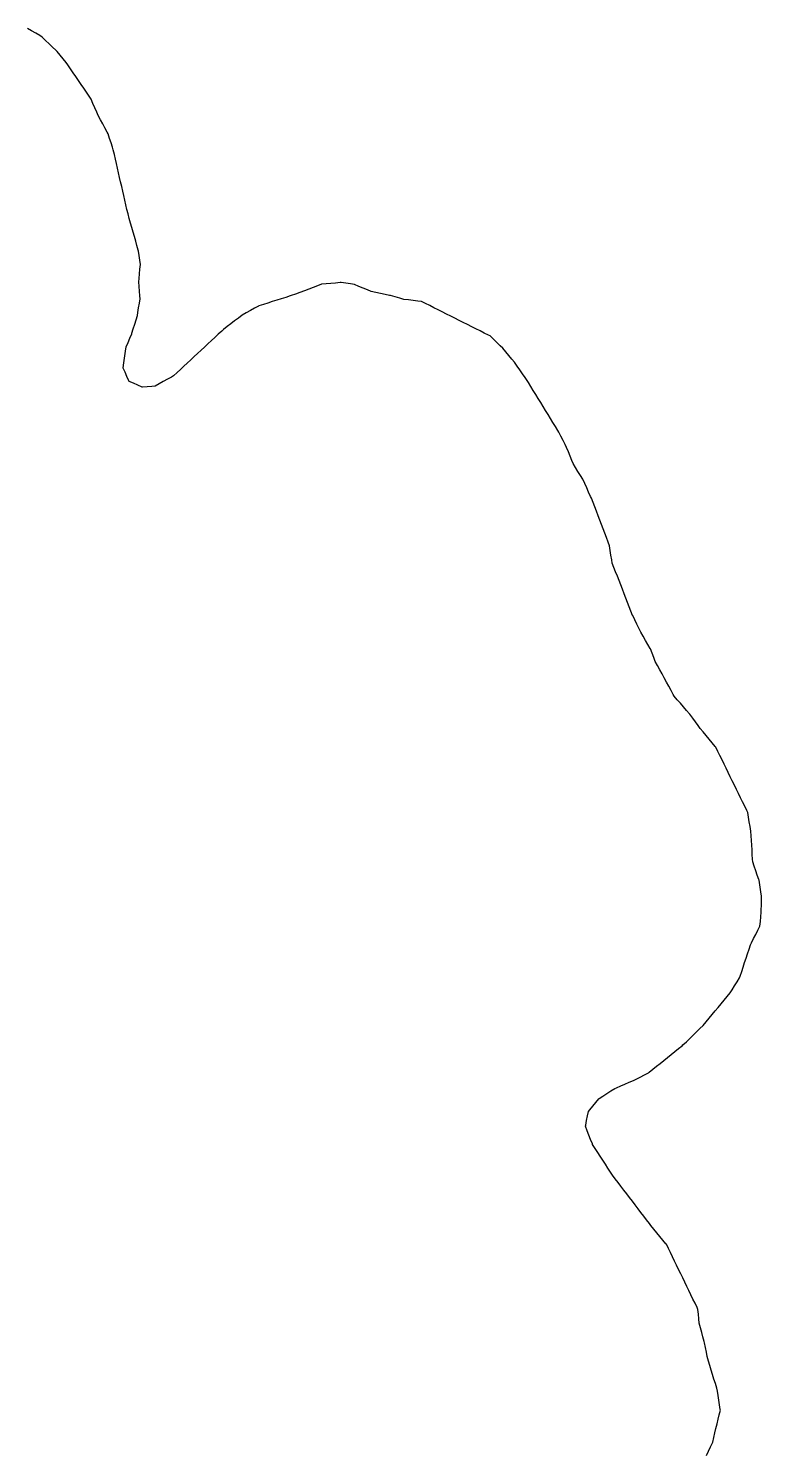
# Model space of a CAD drawing. Header units: millimetres. Extents: x 0 to 3094, y 578 to 2491.
# Drawn here: x 2498.5 to 2654.7, y 1633.6 to 1937.3 of the extents above; entities that cross this region are included whole.
import ezdxf

# ---------------------------------------------------------------- set-up
doc = ezdxf.new("R2010")
doc.units = ezdxf.units.MM
doc.layers.add('ALL_ISLANDS', color=7, linetype='Continuous')
doc.layers.add('OUTLINE_ISLAND_01', color=7, linetype='Continuous')

msp = doc.modelspace()

# ---------------------------------------------------------------- linework, layer by layer
at = {"layer": 'ALL_ISLANDS'}
msp.add_lwpolyline([(2642.9895, 1633.2182), (2643.4243, 1634.1187), (2643.859, 1635.0193), (2644.2938, 1635.9198), (2644.3291, 1636.0668), (2644.563, 1637.0391), (2644.7969, 1638.0113), (2645.0307, 1638.9836), (2645.2646, 1639.9559), (2645.4985, 1640.9281), (2645.7324, 1641.9004), (2645.9662, 1642.8727), (2645.9507, 1642.9805), (2645.8085, 1643.9703), (2645.6662, 1644.9602), (2645.524, 1645.95), (2645.3817, 1646.9398), (2645.1879, 1647.5812), (2644.8986, 1648.5385), (2644.6093, 1649.4957), (2644.32, 1650.4529), (2644.0307, 1651.4102), (2643.7414, 1652.3674), (2643.4521, 1653.3247), (2643.1628, 1654.2819), (2642.9822, 1655.2239), (2642.794, 1656.206), (2642.6058, 1657.1882), (2642.5201, 1657.5045), (2642.2586, 1658.4698), (2641.9971, 1659.435), (2641.7356, 1660.4002), (2641.4741, 1661.3654), (2641.3798, 1662.3501), (2641.2846, 1663.3456), (2641.1893, 1664.341), (2640.9994, 1664.733), (2640.5634, 1665.6329), (2640.1274, 1666.5328), (2639.6913, 1667.4327), (2639.2553, 1668.3327), (2638.8193, 1669.2326), (2638.3832, 1670.1325), (2637.9472, 1671.0325), (2637.5112, 1671.9324), (2637.0751, 1672.8323), (2636.6391, 1673.7323), (2636.2031, 1674.6322), (2635.767, 1675.5321), (2635.331, 1676.432), (2634.895, 1677.332), (2634.4589, 1678.2319), (2634.3742, 1678.3342), (2633.7361, 1679.1042), (2633.0981, 1679.8742), (2632.46, 1680.6442), (2631.822, 1681.4141), (2631.1839, 1682.1841), (2630.8571, 1682.6118), (2630.25, 1683.4064), (2629.6428, 1684.201), (2629.0357, 1684.9956), (2628.4286, 1685.7902), (2627.8214, 1686.5848), (2627.2143, 1687.3794), (2626.6072, 1688.174), (2626, 1688.9686), (2625.3929, 1689.7632), (2624.7858, 1690.5578), (2624.1786, 1691.3524), (2623.5715, 1692.147), (2622.9644, 1692.9416), (2622.5447, 1693.5914), (2622.0022, 1694.4314), (2621.4596, 1695.2714), (2620.9171, 1696.1115), (2620.3745, 1696.9515), (2619.832, 1697.7915), (2619.2894, 1698.6315), (2618.7469, 1699.4715), (2618.6879, 1699.6213), (2618.3215, 1700.5517), (2617.9551, 1701.4822), (2617.5887, 1702.4126), (2617.2222, 1703.3431), (2617.2709, 1703.5897), (2617.4644, 1704.5708), (2617.6579, 1705.5519), (2617.8514, 1706.533), (2618.1439, 1706.8877), (2618.7801, 1707.6592), (2619.4163, 1708.4307), (2620.0526, 1709.2022), (2620.1125, 1709.2411), (2620.9513, 1709.7856), (2621.7901, 1710.33), (2622.6289, 1710.8745), (2623.4677, 1711.4189), (2623.8013, 1711.5599), (2624.7224, 1711.9492), (2625.6435, 1712.3386), (2626.5646, 1712.7279), (2627.4857, 1713.1172), (2628.0079, 1713.3856), (2628.8974, 1713.8427), (2629.7868, 1714.2998), (2630.6762, 1714.7569), (2630.827, 1714.8782), (2631.6064, 1715.5048), (2632.3858, 1716.1313), (2633.1652, 1716.7578), (2633.9446, 1717.3844), (2634.724, 1718.0109), (2635.5034, 1718.6375), (2636.2828, 1719.264), (2637.0622, 1719.8905), (2637.8415, 1720.5171), (2638.0007, 1720.6719), (2638.7172, 1721.3695), (2639.4338, 1722.067), (2640.1504, 1722.7645), (2640.867, 1723.462), (2641.5835, 1724.1595), (2642.3001, 1724.857), (2642.9306, 1725.6133), (2643.5709, 1726.3815), (2644.2112, 1727.1496), (2644.8515, 1727.9177), (2645.4919, 1728.6858), (2646.1322, 1729.4539), (2646.7725, 1730.222), (2647.4128, 1730.9901), (2648.0531, 1731.7582), (2648.4716, 1732.4238), (2649.0038, 1733.2704), (2649.536, 1734.117), (2650.0683, 1734.9636), (2650.2018, 1735.3681), (2650.5152, 1736.3177), (2650.8287, 1737.2673), (2651.1421, 1738.2169), (2651.4556, 1739.1665), (2651.769, 1740.1161), (2652.0825, 1741.0657), (2652.3959, 1742.0153), (2652.6128, 1742.449), (2653.0602, 1743.3433), (2653.5075, 1744.2377), (2653.9549, 1745.1321), (2654.4022, 1746.0264), (2654.4971, 1747.0159), (2654.5925, 1748.0113), (2654.688, 1749.0067), (2654.6937, 1749.4519), (2654.7067, 1750.4518), (2654.7197, 1751.4517), (2654.7327, 1752.4516), (2654.6752, 1752.8123), (2654.5177, 1753.7998), (2654.3602, 1754.7873), (2654.2027, 1755.7748), (2654.1545, 1755.9173), (2653.8339, 1756.8646), (2653.5134, 1757.8118), (2653.1929, 1758.7591), (2652.8724, 1759.7063), (2652.8375, 1760.2461), (2652.7732, 1761.244), (2652.7088, 1762.242), (2652.6444, 1763.2399), (2652.58, 1764.2378), (2652.5157, 1765.2357), (2652.4513, 1766.2337), (2652.4455, 1766.2691), (2652.2842, 1767.256), (2652.1229, 1768.2429), (2651.9616, 1769.2298), (2651.8003, 1770.2168), (2651.5866, 1770.6543), (2651.1478, 1771.5529), (2650.709, 1772.4514), (2650.2702, 1773.35), (2649.8314, 1774.2486), (2649.3925, 1775.1472), (2648.9537, 1776.0457), (2648.5149, 1776.9443), (2648.0761, 1777.8429), (2647.6373, 1778.7415), (2647.1985, 1779.6401), (2646.7597, 1780.5386), (2646.3208, 1781.4372), (2645.882, 1782.3358), (2645.4432, 1783.2344), (2645.0044, 1784.1329), (2644.8623, 1784.3029), (2644.221, 1785.0702), (2643.5797, 1785.8374), (2642.9383, 1786.6047), (2642.297, 1787.372), (2641.6557, 1788.1392), (2641.2388, 1788.717), (2640.6538, 1789.528), (2640.0687, 1790.339), (2639.4837, 1791.15), (2639.4237, 1791.2188), (2638.766, 1791.9721), (2638.1083, 1792.7253), (2637.4506, 1793.4786), (2636.7929, 1794.2319), (2636.1352, 1794.9852), (2635.9297, 1795.3632), (2635.4519, 1796.2416), (2634.9742, 1797.1201), (2634.4964, 1797.9986), (2634.0187, 1798.8771), (2633.5409, 1799.7556), (2633.0631, 1800.6341), (2632.5854, 1801.5126), (2632.1076, 1802.3911), (2631.7806, 1803.2415), (2631.4218, 1804.1749), (2631.0629, 1805.1082), (2631.0389, 1805.1503), (2630.5424, 1806.0184), (2630.046, 1806.8865), (2629.5496, 1807.7546), (2629.0532, 1808.6227), (2628.5568, 1809.4907), (2628.1426, 1810.359), (2627.712, 1811.2615), (2627.2814, 1812.1641), (2627.2752, 1812.18), (2626.9132, 1813.1122), (2626.5511, 1814.0443), (2626.1891, 1814.9765), (2625.827, 1815.9087), (2625.465, 1816.8408), (2625.1029, 1817.773), (2624.7409, 1818.7051), (2624.3788, 1819.6373), (2624.0168, 1820.5694), (2623.6547, 1821.5016), (2623.2927, 1822.4338), (2622.9306, 1823.3659), (2622.8178, 1824.0703), (2622.6597, 1825.0577), (2622.5016, 1826.0451), (2622.3435, 1827.0326), (2622.0355, 1827.8467), (2621.6816, 1828.782), (2621.3278, 1829.7173), (2620.9739, 1830.6526), (2620.6201, 1831.5879), (2620.2662, 1832.5232), (2619.9124, 1833.4585), (2619.5585, 1834.3938), (2619.2047, 1835.3291), (2618.8508, 1836.2644), (2618.497, 1837.1997), (2618.3206, 1837.5806), (2617.9003, 1838.488), (2617.4801, 1839.3954), (2617.0598, 1840.3028), (2616.6396, 1841.2102), (2616.1493, 1842.0055), (2615.6246, 1842.8568), (2615.0998, 1843.708), (2614.5751, 1844.5593), (2614.3099, 1845.2292), (2613.9419, 1846.159), (2613.5738, 1847.0888), (2613.2058, 1848.0186), (2612.8993, 1848.6155), (2612.4424, 1849.505), (2611.9856, 1850.3946), (2611.5287, 1851.2841), (2611.3395, 1851.5925), (2610.8164, 1852.4448), (2610.2934, 1853.2971), (2609.7703, 1854.1494), (2609.2473, 1855.0017), (2608.7242, 1855.8541), (2608.2012, 1856.7064), (2607.6782, 1857.5587), (2607.1551, 1858.411), (2606.6321, 1859.2633), (2606.109, 1860.1156), (2605.586, 1860.9679), (2605.0629, 1861.8202), (2604.9048, 1862.0512), (2604.34, 1862.8764), (2603.7753, 1863.7016), (2603.2105, 1864.5269), (2602.6457, 1865.3521), (2602.0809, 1866.1773), (2601.5358, 1866.8359), (2600.8982, 1867.6062), (2600.2606, 1868.3766), (2599.623, 1869.147), (2599.0632, 1869.6824), (2598.3405, 1870.3736), (2597.6178, 1871.0648), (2596.8952, 1871.756), (2596.5446, 1871.9321), (2595.6509, 1872.3808), (2594.7573, 1872.8296), (2593.8636, 1873.2783), (2592.97, 1873.7271), (2592.0763, 1874.1759), (2591.1827, 1874.6246), (2590.289, 1875.0734), (2589.3954, 1875.5222), (2588.5017, 1875.9709), (2587.6081, 1876.4197), (2586.7144, 1876.8685), (2585.8208, 1877.3172), (2584.9271, 1877.766), (2584.0335, 1878.2148), (2583.1398, 1878.6635), (2582.2462, 1879.1123), (2581.5153, 1879.2005), (2580.5225, 1879.3204), (2579.5297, 1879.4403), (2578.5369, 1879.5602), (2577.6267, 1879.818), (2576.6646, 1880.0905), (2575.7024, 1880.3631), (2575.4828, 1880.4085), (2574.5035, 1880.6109), (2573.5242, 1880.8132), (2572.5449, 1881.0156), (2571.5656, 1881.218), (2570.7727, 1881.5513), (2569.8508, 1881.9387), (2568.9289, 1882.3262), (2568.007, 1882.7136), (2567.1316, 1882.8457), (2566.1428, 1882.9949), (2565.154, 1883.1441), (2564.9438, 1883.1253), (2563.9478, 1883.036), (2562.9518, 1882.9467), (2561.9558, 1882.8575), (2560.9598, 1882.7682), (2560.1303, 1882.456), (2559.1944, 1882.1037), (2558.2585, 1881.7515), (2557.3226, 1881.3993), (2556.3866, 1881.047), (2555.4507, 1880.6948), (2554.5148, 1880.3426), (2554.2978, 1880.274), (2553.3442, 1879.9729), (2552.3906, 1879.6719), (2551.437, 1879.3708), (2550.4834, 1879.0697), (2549.5298, 1878.7686), (2548.5762, 1878.4676), (2547.6225, 1878.1665), (2547.56, 1878.1316), (2546.6869, 1877.6442), (2545.8137, 1877.1568), (2544.9405, 1876.6694), (2544.0673, 1876.182), (2544.053, 1876.1711), (2543.257, 1875.5659), (2542.4609, 1874.9606), (2541.6649, 1874.3553), (2540.8689, 1873.75), (2540.0729, 1873.1448), (2539.6998, 1872.7977), (2538.9676, 1872.1166), (2538.2355, 1871.4355), (2537.5033, 1870.7544), (2536.7711, 1870.0733), (2536.0389, 1869.3922), (2535.3067, 1868.7111), (2534.5745, 1868.03), (2533.8424, 1867.3489), (2533.1102, 1866.6678), (2532.378, 1865.9866), (2531.6458, 1865.3055), (2530.9136, 1864.6244), (2530.1814, 1863.9433), (2529.4493, 1863.2622), (2528.9915, 1863.0079), (2528.1174, 1862.5222), (2527.2432, 1862.0366), (2526.3691, 1861.5509), (2525.4949, 1861.0652), (2524.7922, 1861.0048), (2523.7959, 1860.9192), (2522.7996, 1860.8335), (2522.7311, 1860.8639), (2521.817, 1861.2692), (2520.9028, 1861.6746), (2519.9886, 1862.0799), (2519.9359, 1862.1952), (2519.5194, 1863.1043), (2519.1029, 1864.0135), (2518.6865, 1864.9226), (2518.7734, 1865.513), (2518.9189, 1866.5023), (2519.0645, 1867.4917), (2519.2101, 1868.481), (2519.3557, 1869.4704), (2519.7413, 1870.3731), (2520.1341, 1871.2928), (2520.5269, 1872.2124), (2520.5645, 1872.3329), (2520.8623, 1873.2876), (2521.1601, 1874.2422), (2521.4579, 1875.1968), (2521.7557, 1876.1515), (2521.8487, 1876.7336), (2522.0064, 1877.7211), (2522.1642, 1878.7086), (2522.3219, 1879.6961), (2522.2781, 1880.3153), (2522.2076, 1881.3129), (2522.137, 1882.3104), (2522.0664, 1883.3079), (2522.1248, 1884.0147), (2522.2071, 1885.0113), (2522.2895, 1886.0079), (2522.3718, 1887.0045), (2522.2539, 1887.8755), (2522.1197, 1888.8665), (2521.9856, 1889.8574), (2521.9302, 1890.047), (2521.65, 1891.007), (2521.3698, 1891.9669), (2521.0896, 1892.9269), (2520.8095, 1893.8868), (2520.5293, 1894.8468), (2520.2491, 1895.8067), (2519.9689, 1896.7667), (2519.9644, 1896.7863), (2519.7399, 1897.7608), (2519.5155, 1898.7353), (2519.2911, 1899.7098), (2519.0666, 1900.6843), (2518.8422, 1901.6588), (2518.6178, 1902.6333), (2518.3934, 1903.6078), (2518.1689, 1904.5823), (2517.9445, 1905.5568), (2517.7201, 1906.5312), (2517.4956, 1907.5057), (2517.2712, 1908.4802), (2517.0468, 1909.4547), (2516.8224, 1910.4292), (2516.5979, 1911.4037), (2516.421, 1911.9522), (2516.1141, 1912.9039), (2515.8071, 1913.8557), (2515.5002, 1914.8074), (2515.2933, 1915.1915), (2514.8192, 1916.0719), (2514.345, 1916.9523), (2513.8708, 1917.8327), (2513.3966, 1918.7132), (2513.0705, 1919.4659), (2512.6729, 1920.3835), (2512.2753, 1921.3011), (2511.8777, 1922.2186), (2511.4275, 1922.8847), (2510.8675, 1923.7132), (2510.3075, 1924.5417), (2509.7475, 1925.3702), (2509.1875, 1926.1987), (2508.6275, 1927.0272), (2508.0676, 1927.8557), (2507.5076, 1928.6842), (2506.9476, 1929.5127), (2506.525, 1930.0279), (2505.8909, 1930.8011), (2505.2567, 1931.5743), (2504.6226, 1932.3476), (2504.3373, 1932.6258), (2503.6214, 1933.324), (2502.9055, 1934.0222), (2502.1896, 1934.7203), (2501.4736, 1935.4185), (2500.9203, 1935.7454), (2500.0593, 1936.254), (2499.1983, 1936.7626), (2498.3373, 1937.2711)], dxfattribs=at)
at = {"layer": 'OUTLINE_ISLAND_01'}
msp.add_lwpolyline([(2642.9895, 1633.2182), (2643.4243, 1634.1187), (2643.859, 1635.0193), (2644.2938, 1635.9198), (2644.3291, 1636.0668), (2644.563, 1637.0391), (2644.7969, 1638.0113), (2645.0307, 1638.9836), (2645.2646, 1639.9559), (2645.4985, 1640.9281), (2645.7324, 1641.9004), (2645.9662, 1642.8727), (2645.9507, 1642.9805), (2645.8085, 1643.9703), (2645.6662, 1644.9602), (2645.524, 1645.95), (2645.3817, 1646.9398), (2645.1879, 1647.5812), (2644.8986, 1648.5385), (2644.6093, 1649.4957), (2644.32, 1650.4529), (2644.0307, 1651.4102), (2643.7414, 1652.3674), (2643.4521, 1653.3247), (2643.1628, 1654.2819), (2642.9822, 1655.2239), (2642.794, 1656.206), (2642.6058, 1657.1882), (2642.5201, 1657.5045), (2642.2586, 1658.4698), (2641.9971, 1659.435), (2641.7356, 1660.4002), (2641.4741, 1661.3654), (2641.3798, 1662.3501), (2641.2846, 1663.3456), (2641.1893, 1664.341), (2640.9994, 1664.733), (2640.5634, 1665.6329), (2640.1274, 1666.5328), (2639.6913, 1667.4327), (2639.2553, 1668.3327), (2638.8193, 1669.2326), (2638.3832, 1670.1325), (2637.9472, 1671.0325), (2637.5112, 1671.9324), (2637.0751, 1672.8323), (2636.6391, 1673.7323), (2636.2031, 1674.6322), (2635.767, 1675.5321), (2635.331, 1676.432), (2634.895, 1677.332), (2634.4589, 1678.2319), (2634.3742, 1678.3342), (2633.7361, 1679.1042), (2633.0981, 1679.8742), (2632.46, 1680.6442), (2631.822, 1681.4141), (2631.1839, 1682.1841), (2630.8571, 1682.6118), (2630.25, 1683.4064), (2629.6428, 1684.201), (2629.0357, 1684.9956), (2628.4286, 1685.7902), (2627.8214, 1686.5848), (2627.2143, 1687.3794), (2626.6072, 1688.174), (2626, 1688.9686), (2625.3929, 1689.7632), (2624.7858, 1690.5578), (2624.1786, 1691.3524), (2623.5715, 1692.147), (2622.9644, 1692.9416), (2622.5447, 1693.5914), (2622.0022, 1694.4314), (2621.4596, 1695.2714), (2620.9171, 1696.1115), (2620.3745, 1696.9515), (2619.832, 1697.7915), (2619.2894, 1698.6315), (2618.7469, 1699.4715), (2618.6879, 1699.6213), (2618.3215, 1700.5517), (2617.9551, 1701.4822), (2617.5887, 1702.4126), (2617.2222, 1703.3431), (2617.2709, 1703.5897), (2617.4644, 1704.5708), (2617.6579, 1705.5519), (2617.8514, 1706.533), (2618.1439, 1706.8877), (2618.7801, 1707.6592), (2619.4163, 1708.4307), (2620.0526, 1709.2022), (2620.1125, 1709.2411), (2620.9513, 1709.7856), (2621.7901, 1710.33), (2622.6289, 1710.8745), (2623.4677, 1711.4189), (2623.8013, 1711.5599), (2624.7224, 1711.9492), (2625.6435, 1712.3386), (2626.5646, 1712.7279), (2627.4857, 1713.1172), (2628.0079, 1713.3856), (2628.8974, 1713.8427), (2629.7868, 1714.2998), (2630.6762, 1714.7569), (2630.827, 1714.8782), (2631.6064, 1715.5048), (2632.3858, 1716.1313), (2633.1652, 1716.7578), (2633.9446, 1717.3844), (2634.724, 1718.0109), (2635.5034, 1718.6375), (2636.2828, 1719.264), (2637.0622, 1719.8905), (2637.8415, 1720.5171), (2638.0007, 1720.6719), (2638.7172, 1721.3695), (2639.4338, 1722.067), (2640.1504, 1722.7645), (2640.867, 1723.462), (2641.5835, 1724.1595), (2642.3001, 1724.857), (2642.9306, 1725.6133), (2643.5709, 1726.3815), (2644.2112, 1727.1496), (2644.8515, 1727.9177), (2645.4919, 1728.6858), (2646.1322, 1729.4539), (2646.7725, 1730.222), (2647.4128, 1730.9901), (2648.0531, 1731.7582), (2648.4716, 1732.4238), (2649.0038, 1733.2704), (2649.536, 1734.117), (2650.0683, 1734.9636), (2650.2018, 1735.3681), (2650.5152, 1736.3177), (2650.8287, 1737.2673), (2651.1421, 1738.2169), (2651.4556, 1739.1665), (2651.769, 1740.1161), (2652.0825, 1741.0657), (2652.3959, 1742.0153), (2652.6128, 1742.449), (2653.0602, 1743.3433), (2653.5075, 1744.2377), (2653.9549, 1745.1321), (2654.4022, 1746.0264), (2654.4971, 1747.0159), (2654.5925, 1748.0113), (2654.688, 1749.0067), (2654.6937, 1749.4519), (2654.7067, 1750.4518), (2654.7197, 1751.4517), (2654.7327, 1752.4516), (2654.6752, 1752.8123), (2654.5177, 1753.7998), (2654.3602, 1754.7873), (2654.2027, 1755.7748), (2654.1545, 1755.9173), (2653.8339, 1756.8646), (2653.5134, 1757.8118), (2653.1929, 1758.7591), (2652.8724, 1759.7063), (2652.8375, 1760.2461), (2652.7732, 1761.244), (2652.7088, 1762.242), (2652.6444, 1763.2399), (2652.58, 1764.2378), (2652.5157, 1765.2357), (2652.4513, 1766.2337), (2652.4455, 1766.2691), (2652.2842, 1767.256), (2652.1229, 1768.2429), (2651.9616, 1769.2298), (2651.8003, 1770.2168), (2651.5866, 1770.6543), (2651.1478, 1771.5529), (2650.709, 1772.4514), (2650.2702, 1773.35), (2649.8314, 1774.2486), (2649.3925, 1775.1472), (2648.9537, 1776.0457), (2648.5149, 1776.9443), (2648.0761, 1777.8429), (2647.6373, 1778.7415), (2647.1985, 1779.6401), (2646.7597, 1780.5386), (2646.3208, 1781.4372), (2645.882, 1782.3358), (2645.4432, 1783.2344), (2645.0044, 1784.1329), (2644.8623, 1784.3029), (2644.221, 1785.0702), (2643.5797, 1785.8374), (2642.9383, 1786.6047), (2642.297, 1787.372), (2641.6557, 1788.1392), (2641.2388, 1788.717), (2640.6538, 1789.528), (2640.0687, 1790.339), (2639.4837, 1791.15), (2639.4237, 1791.2188), (2638.766, 1791.9721), (2638.1083, 1792.7253), (2637.4506, 1793.4786), (2636.7929, 1794.2319), (2636.1352, 1794.9852), (2635.9297, 1795.3632), (2635.4519, 1796.2416), (2634.9742, 1797.1201), (2634.4964, 1797.9986), (2634.0187, 1798.8771), (2633.5409, 1799.7556), (2633.0631, 1800.6341), (2632.5854, 1801.5126), (2632.1076, 1802.3911), (2631.7806, 1803.2415), (2631.4218, 1804.1749), (2631.0629, 1805.1082), (2631.0389, 1805.1503), (2630.5424, 1806.0184), (2630.046, 1806.8865), (2629.5496, 1807.7546), (2629.0532, 1808.6227), (2628.5568, 1809.4907), (2628.1426, 1810.359), (2627.712, 1811.2615), (2627.2814, 1812.1641), (2627.2752, 1812.18), (2626.9132, 1813.1122), (2626.5511, 1814.0443), (2626.1891, 1814.9765), (2625.827, 1815.9087), (2625.465, 1816.8408), (2625.1029, 1817.773), (2624.7409, 1818.7051), (2624.3788, 1819.6373), (2624.0168, 1820.5694), (2623.6547, 1821.5016), (2623.2927, 1822.4338), (2622.9306, 1823.3659), (2622.8178, 1824.0703), (2622.6597, 1825.0577), (2622.5016, 1826.0451), (2622.3435, 1827.0326), (2622.0355, 1827.8467), (2621.6816, 1828.782), (2621.3278, 1829.7173), (2620.9739, 1830.6526), (2620.6201, 1831.5879), (2620.2662, 1832.5232), (2619.9124, 1833.4585), (2619.5585, 1834.3938), (2619.2047, 1835.3291), (2618.8508, 1836.2644), (2618.497, 1837.1997), (2618.3206, 1837.5806), (2617.9003, 1838.488), (2617.4801, 1839.3954), (2617.0598, 1840.3028), (2616.6396, 1841.2102), (2616.1493, 1842.0055), (2615.6246, 1842.8568), (2615.0998, 1843.708), (2614.5751, 1844.5593), (2614.3099, 1845.2292), (2613.9419, 1846.159), (2613.5738, 1847.0888), (2613.2058, 1848.0186), (2612.8993, 1848.6155), (2612.4424, 1849.505), (2611.9856, 1850.3946), (2611.5287, 1851.2841), (2611.3395, 1851.5925), (2610.8164, 1852.4448), (2610.2934, 1853.2971), (2609.7703, 1854.1494), (2609.2473, 1855.0017), (2608.7242, 1855.8541), (2608.2012, 1856.7064), (2607.6782, 1857.5587), (2607.1551, 1858.411), (2606.6321, 1859.2633), (2606.109, 1860.1156), (2605.586, 1860.9679), (2605.0629, 1861.8202), (2604.9048, 1862.0512), (2604.34, 1862.8764), (2603.7753, 1863.7016), (2603.2105, 1864.5269), (2602.6457, 1865.3521), (2602.0809, 1866.1773), (2601.5358, 1866.8359), (2600.8982, 1867.6062), (2600.2606, 1868.3766), (2599.623, 1869.147), (2599.0632, 1869.6824), (2598.3405, 1870.3736), (2597.6178, 1871.0648), (2596.8952, 1871.756), (2596.5446, 1871.9321), (2595.6509, 1872.3808), (2594.7573, 1872.8296), (2593.8636, 1873.2783), (2592.97, 1873.7271), (2592.0763, 1874.1759), (2591.1827, 1874.6246), (2590.289, 1875.0734), (2589.3954, 1875.5222), (2588.5017, 1875.9709), (2587.6081, 1876.4197), (2586.7144, 1876.8685), (2585.8208, 1877.3172), (2584.9271, 1877.766), (2584.0335, 1878.2148), (2583.1398, 1878.6635), (2582.2462, 1879.1123), (2581.5153, 1879.2005), (2580.5225, 1879.3204), (2579.5297, 1879.4403), (2578.5369, 1879.5602), (2577.6267, 1879.818), (2576.6646, 1880.0905), (2575.7024, 1880.3631), (2575.4828, 1880.4085), (2574.5035, 1880.6109), (2573.5242, 1880.8132), (2572.5449, 1881.0156), (2571.5656, 1881.218), (2570.7727, 1881.5513), (2569.8508, 1881.9387), (2568.9289, 1882.3262), (2568.007, 1882.7136), (2567.1316, 1882.8457), (2566.1428, 1882.9949), (2565.154, 1883.1441), (2564.9438, 1883.1253), (2563.9478, 1883.036), (2562.9518, 1882.9467), (2561.9558, 1882.8575), (2560.9598, 1882.7682), (2560.1303, 1882.456), (2559.1944, 1882.1037), (2558.2585, 1881.7515), (2557.3226, 1881.3993), (2556.3866, 1881.047), (2555.4507, 1880.6948), (2554.5148, 1880.3426), (2554.2978, 1880.274), (2553.3442, 1879.9729), (2552.3906, 1879.6719), (2551.437, 1879.3708), (2550.4834, 1879.0697), (2549.5298, 1878.7686), (2548.5762, 1878.4676), (2547.6225, 1878.1665), (2547.56, 1878.1316), (2546.6869, 1877.6442), (2545.8137, 1877.1568), (2544.9405, 1876.6694), (2544.0673, 1876.182), (2544.053, 1876.1711), (2543.257, 1875.5659), (2542.4609, 1874.9606), (2541.6649, 1874.3553), (2540.8689, 1873.75), (2540.0729, 1873.1448), (2539.6998, 1872.7977), (2538.9676, 1872.1166), (2538.2355, 1871.4355), (2537.5033, 1870.7544), (2536.7711, 1870.0733), (2536.0389, 1869.3922), (2535.3067, 1868.7111), (2534.5745, 1868.03), (2533.8424, 1867.3489), (2533.1102, 1866.6678), (2532.378, 1865.9866), (2531.6458, 1865.3055), (2530.9136, 1864.6244), (2530.1814, 1863.9433), (2529.4493, 1863.2622), (2528.9915, 1863.0079), (2528.1174, 1862.5222), (2527.2432, 1862.0366), (2526.3691, 1861.5509), (2525.4949, 1861.0652), (2524.7922, 1861.0048), (2523.7959, 1860.9192), (2522.7996, 1860.8335), (2522.7311, 1860.8639), (2521.817, 1861.2692), (2520.9028, 1861.6746), (2519.9886, 1862.0799), (2519.9359, 1862.1952), (2519.5194, 1863.1043), (2519.1029, 1864.0135), (2518.6865, 1864.9226), (2518.7734, 1865.513), (2518.9189, 1866.5023), (2519.0645, 1867.4917), (2519.2101, 1868.481), (2519.3557, 1869.4704), (2519.7413, 1870.3731), (2520.1341, 1871.2928), (2520.5269, 1872.2124), (2520.5645, 1872.3329), (2520.8623, 1873.2876), (2521.1601, 1874.2422), (2521.4579, 1875.1968), (2521.7557, 1876.1515), (2521.8487, 1876.7336), (2522.0064, 1877.7211), (2522.1642, 1878.7086), (2522.3219, 1879.6961), (2522.2781, 1880.3153), (2522.2076, 1881.3129), (2522.137, 1882.3104), (2522.0664, 1883.3079), (2522.1248, 1884.0147), (2522.2071, 1885.0113), (2522.2895, 1886.0079), (2522.3718, 1887.0045), (2522.2539, 1887.8755), (2522.1197, 1888.8665), (2521.9856, 1889.8574), (2521.9302, 1890.047), (2521.65, 1891.007), (2521.3698, 1891.9669), (2521.0896, 1892.9269), (2520.8095, 1893.8868), (2520.5293, 1894.8468), (2520.2491, 1895.8067), (2519.9689, 1896.7667), (2519.9644, 1896.7863), (2519.7399, 1897.7608), (2519.5155, 1898.7353), (2519.2911, 1899.7098), (2519.0666, 1900.6843), (2518.8422, 1901.6588), (2518.6178, 1902.6333), (2518.3934, 1903.6078), (2518.1689, 1904.5823), (2517.9445, 1905.5568), (2517.7201, 1906.5312), (2517.4956, 1907.5057), (2517.2712, 1908.4802), (2517.0468, 1909.4547), (2516.8224, 1910.4292), (2516.5979, 1911.4037), (2516.421, 1911.9522), (2516.1141, 1912.9039), (2515.8071, 1913.8557), (2515.5002, 1914.8074), (2515.2933, 1915.1915), (2514.8192, 1916.0719), (2514.345, 1916.9523), (2513.8708, 1917.8327), (2513.3966, 1918.7132), (2513.0705, 1919.4659), (2512.6729, 1920.3835), (2512.2753, 1921.3011), (2511.8777, 1922.2186), (2511.4275, 1922.8847), (2510.8675, 1923.7132), (2510.3075, 1924.5417), (2509.7475, 1925.3702), (2509.1875, 1926.1987), (2508.6275, 1927.0272), (2508.0676, 1927.8557), (2507.5076, 1928.6842), (2506.9476, 1929.5127), (2506.525, 1930.0279), (2505.8909, 1930.8011), (2505.2567, 1931.5743), (2504.6226, 1932.3476), (2504.3373, 1932.6258), (2503.6214, 1933.324), (2502.9055, 1934.0222), (2502.1896, 1934.7203), (2501.4736, 1935.4185), (2500.9203, 1935.7454), (2500.0593, 1936.254), (2499.1983, 1936.7626), (2498.3373, 1937.2711)], dxfattribs=at)

doc.saveas('drawing.dxf')
